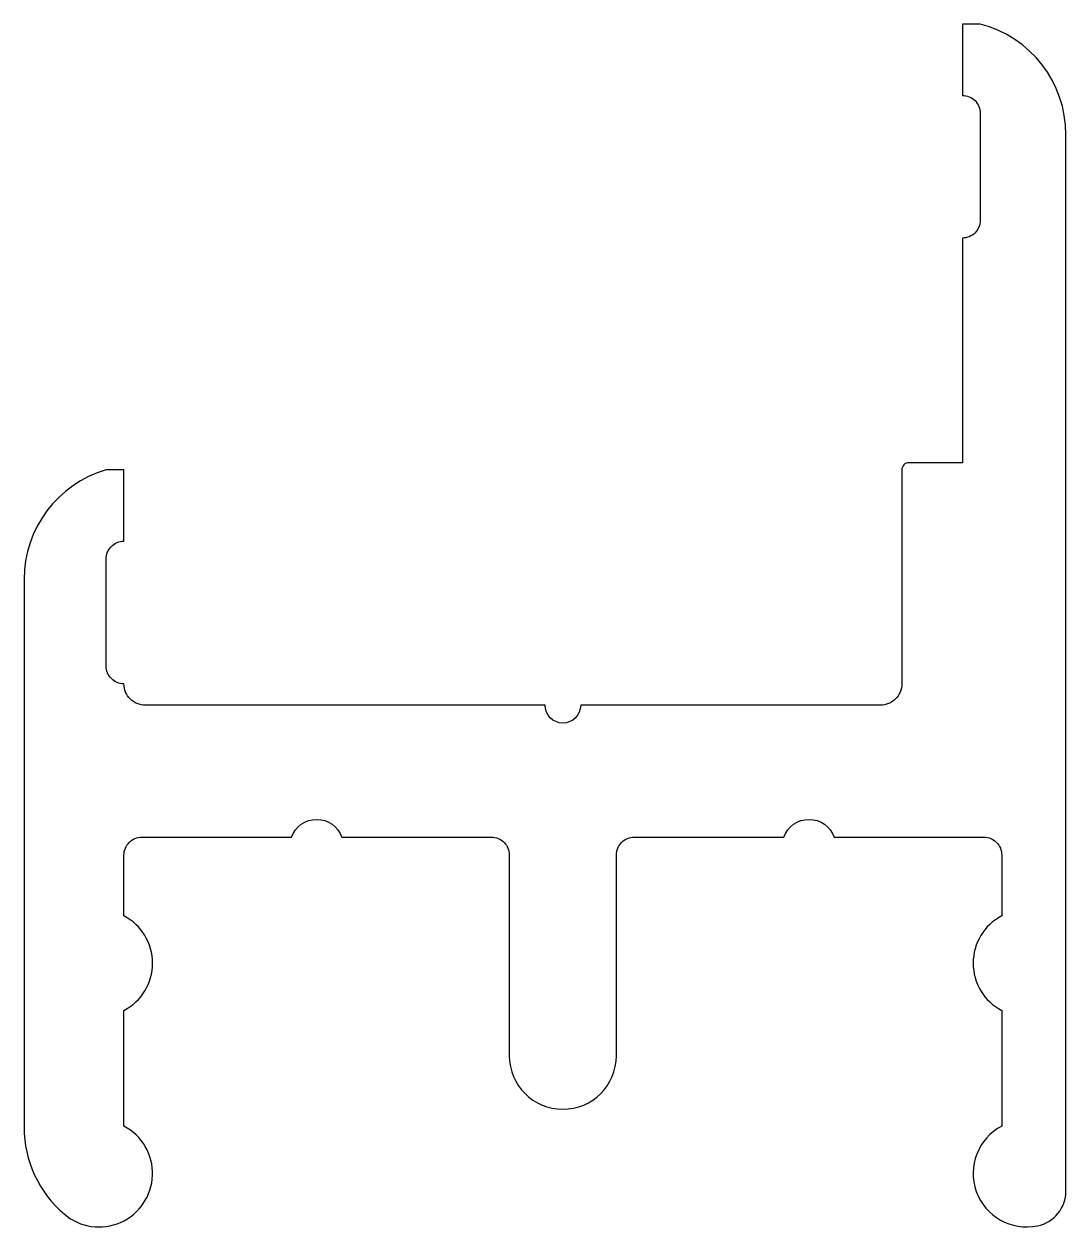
# Model space of a CAD drawing. Extents: x 140.7 to 169.9, y 201.1 to 234.8.
import ezdxf

# ---------------------------------------------------------------- set-up
doc = ezdxf.new("R2010")
doc.units = 0
doc.header["$LTSCALE"] = 15
doc.layers.get('0').update_dxf_attribs({"linetype": 'CONTINUOUS'})

msp = doc.modelspace()

# ---------------------------------------------------------------- linework, layer by layer
msp.add_lwpolyline([(166.964, 222.52), (165.464, 222.52, 0.414214), (165.264, 222.32), (165.264, 217.12), (165.264, 216.32, -0.414214), (164.664, 215.72), (156.264, 215.72, -1), (155.264, 215.72), (144.064, 215.72, -0.414214), (143.464, 216.32, -0.414214), (142.964, 216.82), (142.964, 218.32), (142.964, 219.82, -0.414214), (143.464, 220.32), (143.464, 222.32), (142.964, 222.32, 0.332972), (140.664, 219.25), (140.664, 203.887, 0.220229), (141.793, 201.447, 1.115517), (143.464, 203.917), (143.464, 207.16, 0.603023), (143.464, 209.813), (143.464, 211.52, -0.414214), (143.964, 212.02), (148.157, 212.02, -0.707107), (149.571, 212.02), (153.764, 212.02, -0.414214), (154.264, 211.52), (154.264, 205.89, 1), (157.264, 205.89), (157.264, 211.52, -0.414214), (157.764, 212.02), (161.957, 212.02, -0.707107), (163.371, 212.02), (167.564, 212.02, -0.414214), (168.064, 211.52), (168.064, 209.813, 0.603023), (168.064, 207.16), (168.064, 203.917, 0.867135), (169.064, 201.121, 0.356394), (169.864, 202.101), (169.864, 231.722, 0.341999), (167.464, 234.82), (166.964, 234.82), (166.964, 232.82, -0.414214), (167.464, 232.32), (167.464, 229.32, -0.414214), (166.964, 228.82)], format="xyb", close=True)

doc.saveas('drawing.dxf')
